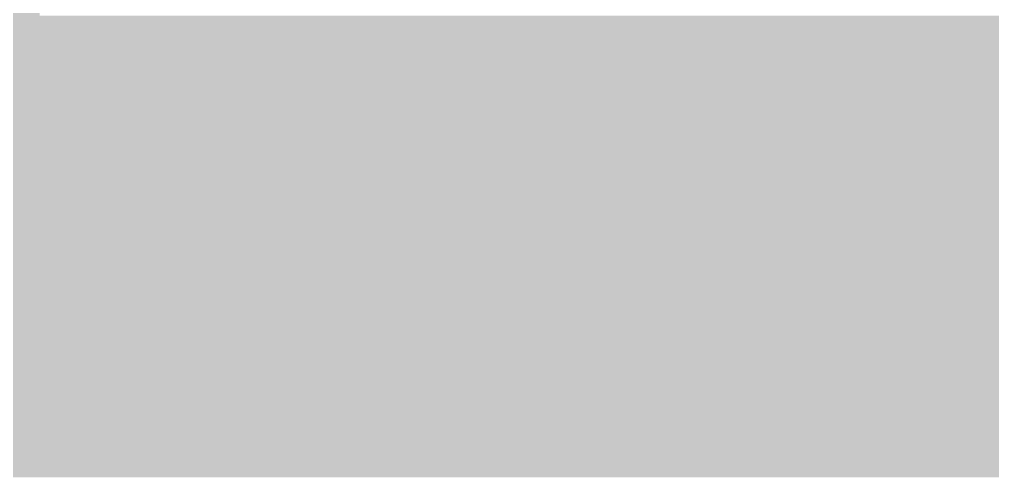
# Paper-space layout '03 3D Building and Roof' of a CAD drawing. Header units: millimetres. Extents: x 5 to 415, y 5 to 292.
# Drawn here: x 265.654 to 269.108, y 83.006 to 84.625 of the extents above; entities that cross this region are included whole.
import ezdxf

# ---------------------------------------------------------------- set-up
doc = ezdxf.new("R2010")
doc.units = ezdxf.units.MM
doc.layers.add('IMAGES', color=7, linetype='Continuous')

# ---------------------------------------------------------------- blocks, each defined once
blk = doc.blocks.new('SHEET_03')
at = {"layer": 'IMAGES', "color": 7}
for points in [[(265.6291, 84.5424), (265.7255, 84.5424), (265.6291, 84.7352), (265.7255, 84.7352)], [(265.7255, 84.5424), (265.8218, 84.5424), (265.7255, 84.6388), (265.8218, 84.6388)], [(265.8218, 84.5424), (265.9182, 84.5424), (265.8218, 84.6388), (265.9182, 84.6388)], [(265.9182, 84.5424), (266.1109, 84.5424), (265.9182, 84.6388), (266.1109, 84.6388)], [(266.1109, 84.5424), (273.1455, 84.5424), (266.1109, 84.6388), (273.1455, 84.6388)], [(265.5327, 84.446), (265.7255, 84.446), (265.5327, 84.5424), (265.7255, 84.5424)], [(265.7255, 84.446), (265.8218, 84.446), (265.7255, 84.5424), (265.8218, 84.5424)], [(265.8218, 84.446), (272.8564, 84.446), (265.8218, 84.5424), (272.8564, 84.5424)], [(265.5327, 84.3496), (265.7255, 84.3496), (265.5327, 84.446), (265.7255, 84.446)], [(265.7255, 84.3496), (272.76, 84.3496), (265.7255, 84.446), (272.76, 84.446)], [(265.4364, 84.2532), (272.3745, 84.2532), (265.4364, 84.3496), (272.3745, 84.3496)], [(265.2436, 84.1568), (272.2782, 84.1568), (265.2436, 84.2532), (272.2782, 84.2532)], [(265.0509, 84.0604), (271.9891, 84.0604), (265.0509, 84.1568), (271.9891, 84.1568)], [(264.8582, 83.964), (271.7964, 83.964), (264.8582, 84.0604), (271.7964, 84.0604)], [(264.6655, 83.8676), (271.7, 83.8676), (264.6655, 83.964), (271.7, 83.964)], [(264.4727, 83.7712), (271.4109, 83.7712), (264.4727, 83.8676), (271.4109, 83.8676)], [(264.5691, 83.6748), (271.2182, 83.6748), (264.5691, 83.7712), (271.2182, 83.7712)], [(264.8582, 83.5784), (271.0255, 83.5784), (264.8582, 83.6748), (271.0255, 83.6748)], [(265.0509, 83.482), (270.8327, 83.482), (265.0509, 83.5784), (270.8327, 83.5784)], [(265.1473, 83.3856), (270.5436, 83.3856), (265.1473, 83.482), (270.5436, 83.482)], [(265.2436, 83.2892), (270.3509, 83.2892), (265.2436, 83.3856), (270.3509, 83.3856)], [(265.2436, 83.1928), (270.0618, 83.1928), (265.2436, 83.2892), (270.0618, 83.2892)], [(265.2436, 83.0964), (269.9655, 83.0964), (265.2436, 83.1928), (269.9655, 83.1928)], [(265.2436, 83), (269.8691, 83), (265.2436, 83.0964), (269.8691, 83.0964)]]:
    blk.add_solid(points, dxfattribs=at)

psp = doc.layouts.new('03 3D Building and Roof')

# ---------------------------------------------------------------- block references
psp.add_blockref('SHEET_03', (0, 0))

doc.saveas('drawing.dxf')
